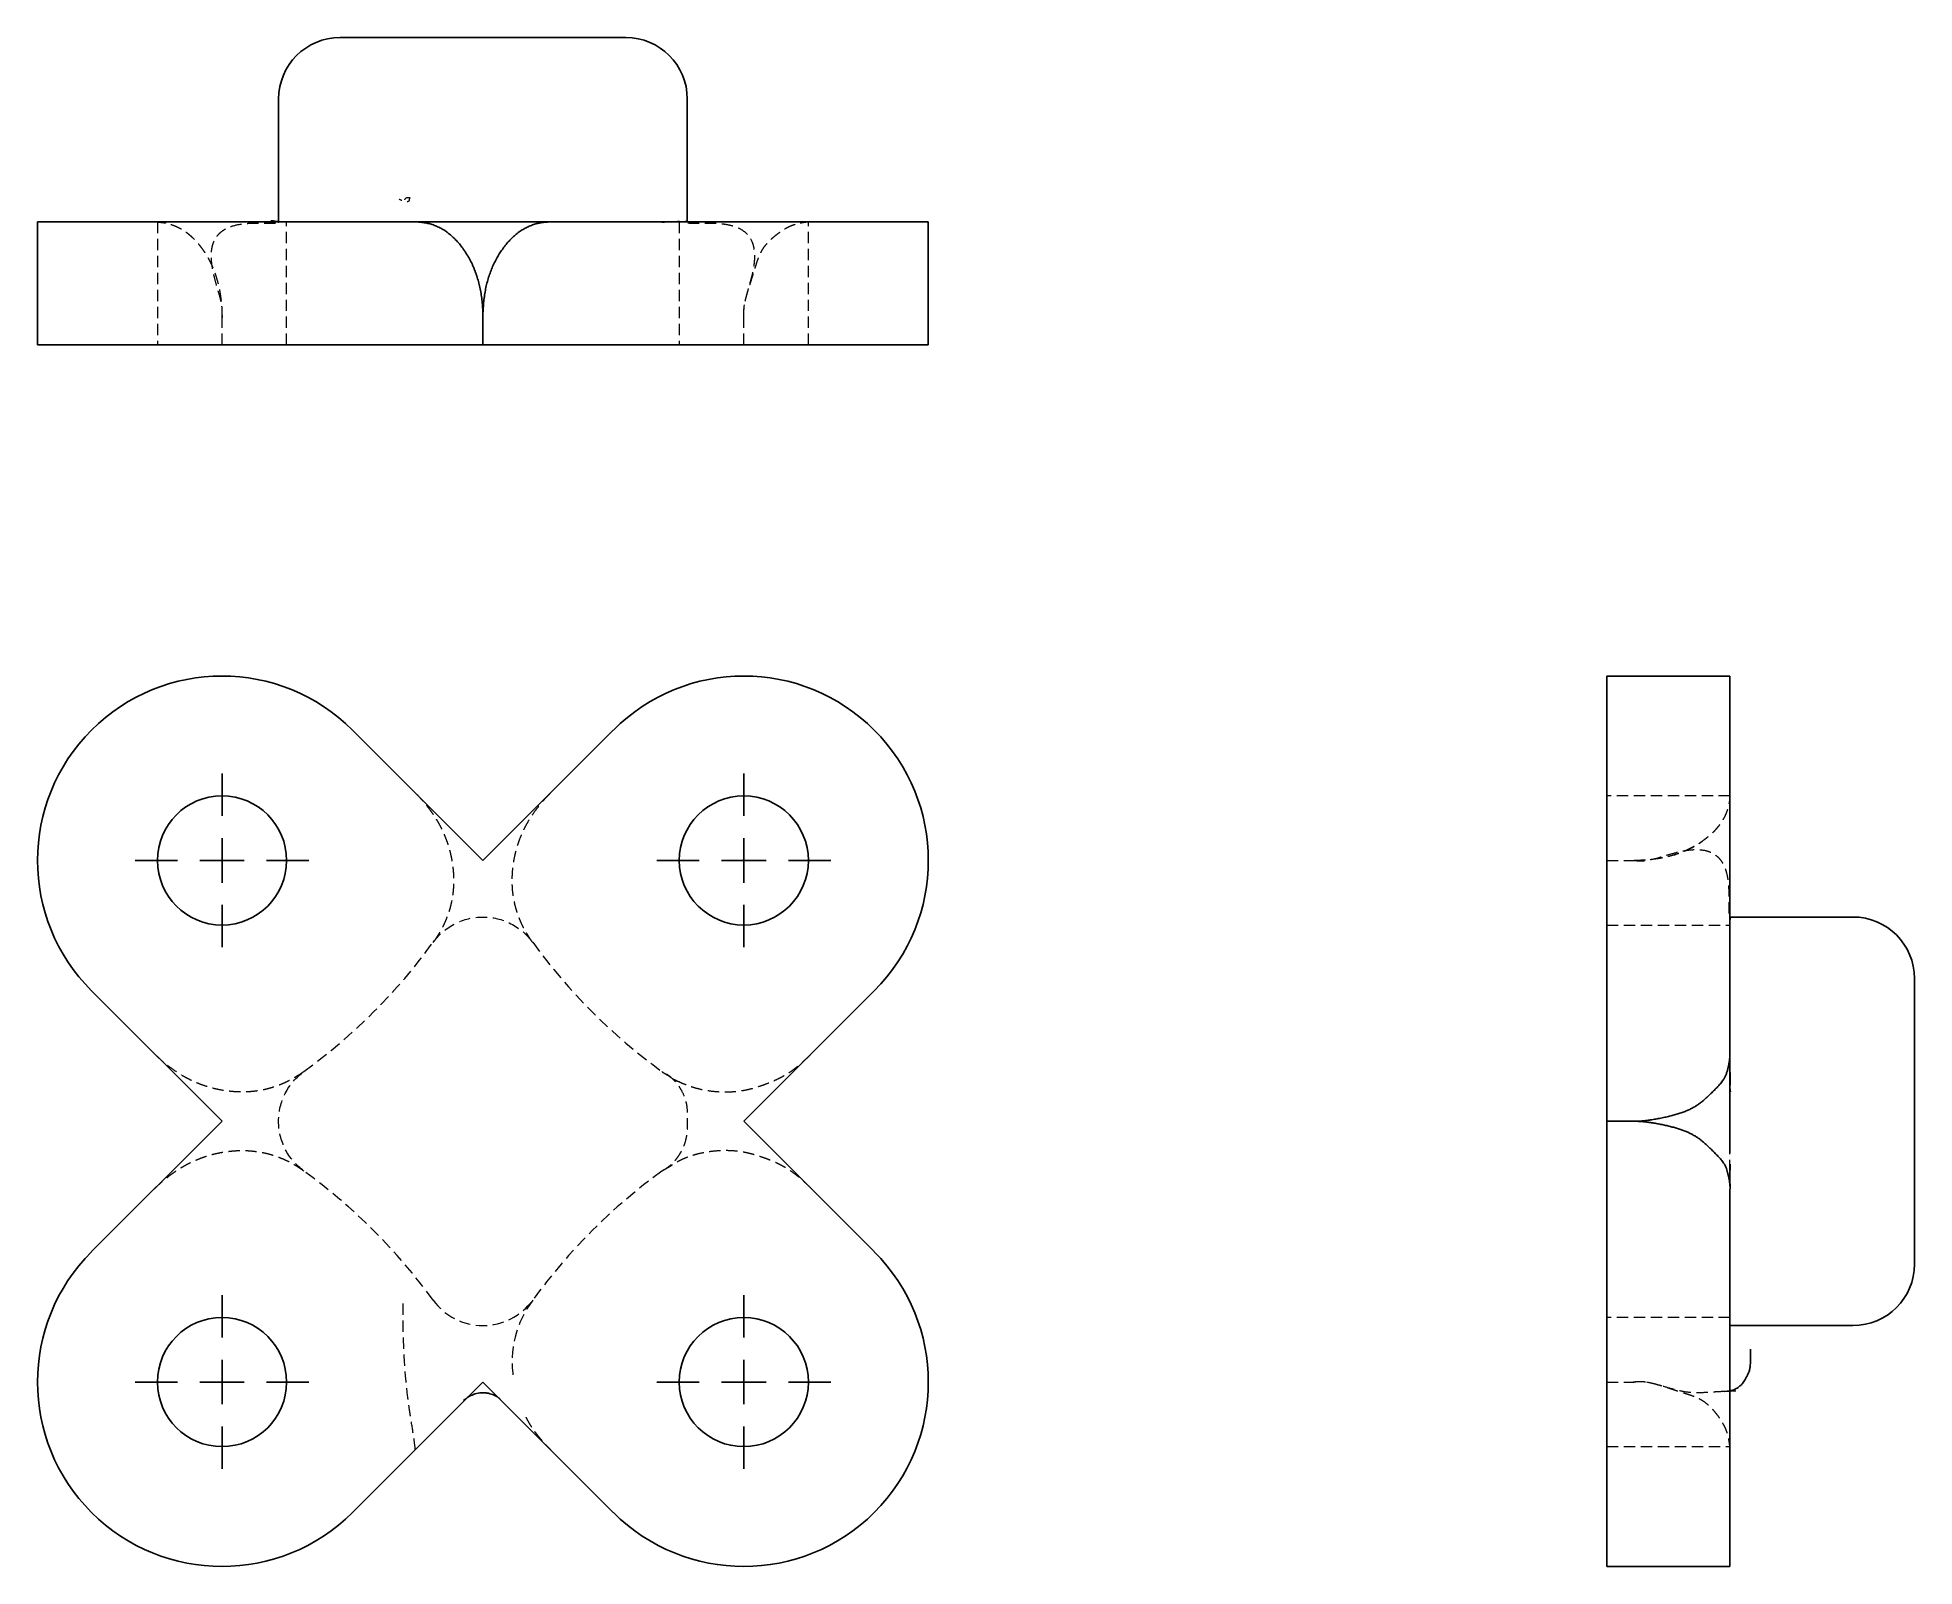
# Model space of a CAD drawing. Header units: millimetres. Extents: x 33 to 244, y 7 to 179.
import ezdxf

# ---------------------------------------------------------------- set-up
doc = ezdxf.new("R2010")
doc.units = ezdxf.units.MM
doc.linetypes.add('HIDDEN', pattern=[1.905, 1.27, -0.635])
doc.layers.add('10', color=7, linetype='Continuous')

# ---------------------------------------------------------------- blocks, each defined once
blk = doc.blocks.new('SW_CENTERMARKSYMBOL_0')
at = {"layer": '10', "color": 0}
for p, q in [((0, 5), (0, 9.75)), ((0, 0), (0, 2.5)), ((-5, 0), (-9.75, 0)), ((0, 0), (-2.5, 0)), ((0, 0), (0, -2.5)), ((0, 0), (2.5, 0)), ((5, 0), (9.75, 0)), ((0, -5), (0, -9.75))]:
    blk.add_line(p, q, dxfattribs=at)
blk = doc.blocks.new('SW_CENTERMARKSYMBOL_1')
at = {"layer": '10', "color": 0}
for p, q in [((0, 5), (0, 9.75)), ((0, 0), (0, 2.5)), ((-5, 0), (-9.75, 0)), ((0, 0), (-2.5, 0)), ((0, 0), (0, -2.5)), ((0, 0), (2.5, 0)), ((5, 0), (9.75, 0)), ((0, -5), (0, -9.75))]:
    blk.add_line(p, q, dxfattribs=at)
blk = doc.blocks.new('SW_CENTERMARKSYMBOL_2')
at = {"layer": '10', "color": 0}
for p, q in [((0, 5), (0, 9.75)), ((0, 0), (0, 2.5)), ((-5, 0), (-9.75, 0)), ((0, 0), (-2.5, 0)), ((0, 0), (0, -2.5)), ((0, 0), (2.5, 0)), ((5, 0), (9.75, 0)), ((0, -5), (0, -9.75))]:
    blk.add_line(p, q, dxfattribs=at)
blk = doc.blocks.new('SW_CENTERMARKSYMBOL_3')
at = {"layer": '10', "color": 0}
for p, q in [((0, 5), (0, 9.75)), ((0, 0), (0, 2.5)), ((-5, 0), (-9.75, 0)), ((0, 0), (-2.5, 0)), ((0, 0), (0, -2.5)), ((0, 0), (2.5, 0)), ((5, 0), (9.75, 0)), ((0, -5), (0, -9.75))]:
    blk.add_line(p, q, dxfattribs=at)

msp = doc.modelspace()

# ---------------------------------------------------------------- linework, layer by layer
at = {"color": 7, "linetype": 'Continuous', "lineweight": 25}
for p, q in [((83, 178.71), (66.96, 178.71)), ((99.04, 178.71), (83, 178.71)), ((60.06, 171.81), (60.06, 158)), ((105.94, 158), (105.94, 171.81)), ((33, 158), (33, 144.19)), ((68.36, 158), (33, 158)), ((68.36, 158), (75.39, 158)), ((90.61, 158), (97.64, 158)), ((133, 158), (97.64, 158)), ((133, 144.19), (133, 158)), ((83, 144.19), (83, 147.24)), ((68.36, 144.19), (33, 144.19)), ((68.36, 144.19), (83, 144.19)), ((83, 144.19), (97.64, 144.19)), ((133, 144.19), (97.64, 144.19)), ((223, 107), (209.19, 107)), ((209.19, 71.64), (209.19, 107)), ((223, 71.64), (223, 107)), ((68.36, 100.93), (83, 86.29)), ((83, 86.29), (97.64, 100.93)), ((236.81, 79.94), (223, 79.94)), ((39.07, 71.64), (53.71, 57)), ((112.29, 57), (126.93, 71.64)), ((209.19, 57), (209.19, 71.64)), ((223, 64.61), (223, 71.64)), ((243.71, 57), (243.71, 73.04)), ((39.07, 42.36), (53.71, 57)), ((112.29, 57), (126.93, 42.36)), ((209.19, 57), (212.24, 57)), ((209.19, 57), (209.19, 42.36)), ((243.71, 40.96), (243.71, 57)), ((223, 49.39), (223, 42.36)), ((209.19, 7), (209.19, 42.36)), ((223, 7), (223, 42.36)), ((223, 34.06), (223, 36.91)), ((223, 34.06), (236.81, 34.06)), ((68.36, 13.07), (83, 27.71)), ((83, 27.71), (97.64, 13.07)), ((223, 26.69), (223.66, 26.73)), ((209.19, 7), (223, 7))]:
    msp.add_line(p, q, dxfattribs=at)
at = {"color": 7, "linetype": 'HIDDEN', "lineweight": 18}
for p, q in [((46.46, 158), (46.46, 144.19)), ((60.04, 157.99), (60.02, 157.97)), ((60.96, 144.19), (60.96, 158)), ((105.04, 158), (105.04, 144.19)), ((105.94, 157.98), (105.94, 158)), ((119.54, 144.19), (119.54, 158)), ((53.71, 144.19), (53.71, 147.24)), ((112.29, 144.19), (112.29, 147.24)), ((223, 93.54), (209.19, 93.54)), ((209.19, 86.29), (212.24, 86.29)), ((209.19, 79.04), (223, 79.04)), ((223, 79.94), (223, 79.94)), ((223, 34.96), (209.19, 34.96)), ((209.19, 27.71), (212.24, 27.71)), ((222.42, 26.66), (222.7, 26.67)), ((223, 26.72), (222.46, 26.66)), ((222.7, 26.67), (223, 26.69)), ((209.19, 20.46), (223, 20.46))]:
    msp.add_line(p, q, dxfattribs=at)
at = {"color": 7, "linetype": 'HIDDEN', "lineweight": 18, "flags": 128}
for points in [[(77.41, 77.09), (77.41, 77.09)], [(88.59, 77.09), (88.59, 77.09)], [(62.91, 62.59), (62.91, 62.59)], [(103.09, 62.59), (103.09, 62.59)], [(62.91, 51.41), (62.91, 51.41)], [(103.09, 51.41), (103.09, 51.41)], [(77.41, 36.91), (77.41, 36.91)], [(88.59, 36.91), (88.59, 36.91)]]:
    msp.add_lwpolyline(points, dxfattribs=at)
at = {"color": 7, "linetype": 'Continuous', "lineweight": 25}
for centre in [(53.71, 86.29), (112.29, 86.29), (53.71, 27.71), (112.29, 27.71)]:
    msp.add_circle(centre, 7.25, dxfattribs=at)
for centre, radius, start, end in [((66.96, 171.81), 6.9, 90, 180), ((99.04, 171.81), 6.9, 0, 90), ((53.71, 86.29), 20.71, 45, 225), ((112.29, 86.29), 20.71, 315, 135), ((236.81, 73.04), 6.9, 0, 90), ((53.71, 27.71), 20.71, 135, 315), ((112.29, 27.71), 20.71, 225, 45), ((236.81, 40.96), 6.9, 270, 0)]:
    msp.add_arc(centre, radius, start, end, dxfattribs=at)
at = {"color": 7, "linetype": 'HIDDEN', "lineweight": 18}
for centre, radius, start, end in [((24.42, 115.58), 65.49, 305.9883, 324.0117), ((141.58, 115.58), 65.49, 215.9883, 234.0117), ((24.42, -1.58), 65.49, 35.9883, 54.0117), ((141.58, -1.58), 65.49, 125.9883, 144.0117), ((83, 40.96), 6.9, 215.9883, 324.0117), ((97.97, 29.94), 11.69, 143.3915, 188.7415)]:
    msp.add_arc(centre, radius, start, end, dxfattribs=at)
for points, knots in [([(74.23, 160.48), (74.26, 160.55), (74.31, 160.66), (74.44, 160.74), (74.59, 160.76), (74.7, 160.74), (74.77, 160.72), (74.78, 160.7), (74.78, 160.7), (74.78, 160.69), (74.76, 160.66), (74.75, 160.62), (74.73, 160.54), (74.71, 160.44), (74.67, 160.33), (74.58, 160.26), (74.38, 160.25), (74.06, 160.33), (73.76, 160.47), (73.6, 160.54)], [0, 0, 0, 0, 0.144989, 0.255985, 0.335504, 0.387939, 0.416011, 0.419406, 0.420581, 0.421426, 0.424743, 0.43914, 0.464287, 0.514971, 0.586366, 0.676955, 0.774496, 0.88086, 1, 1, 1, 1]), ([(103.09, 157.98), (103.12, 157.98), (103.17, 157.98), (103.25, 157.99), (103.35, 157.99), (103.47, 158), (103.6, 158), (103.74, 158), (103.9, 158.01), (104.06, 158.01), (104.23, 158.02), (104.4, 158.02), (104.58, 158.03), (104.76, 158.03), (104.94, 158.04), (105.11, 158.04), (105.39, 158.05), (105.69, 158.05), (105.89, 158.03), (105.95, 158.01), (105.96, 157.99), (105.96, 157.98), (105.96, 157.99), (105.97, 158), (105.94, 158.03), (105.76, 158.05), (105.43, 158.05), (105.08, 158.04), (104.81, 158.03), (104.53, 158.02), (104.25, 158.01), (103.99, 158.01), (103.74, 158), (103.53, 158), (103.35, 157.99), (103.21, 157.98), (103.13, 157.97), (103.09, 157.97)], [0, 0, 0, 0, 0.006072, 0.013476, 0.022249, 0.032407, 0.043959, 0.056916, 0.071294, 0.087108, 0.104366, 0.123057, 0.143138, 0.164518, 0.187055, 0.21055, 0.234753, 0.311362, 0.373613, 0.424093, 0.465217, 0.498463, 0.527894, 0.567117, 0.617783, 0.682417, 0.763739, 0.800043, 0.834805, 0.867179, 0.896552, 0.922548, 0.944969, 0.963752, 0.97896, 0.990849, 1, 1, 1, 1]), ([(46.1, 158), (46.19, 158), (46.37, 158), (46.64, 157.98), (46.9, 157.95), (47.16, 157.92), (47.41, 157.87), (47.66, 157.81), (47.91, 157.74), (48.15, 157.66), (48.39, 157.57), (48.63, 157.47), (48.86, 157.36), (49.09, 157.23), (49.31, 157.1), (49.53, 156.95), (49.75, 156.8), (49.96, 156.63), (50.17, 156.46), (50.38, 156.27), (50.58, 156.07), (50.78, 155.86), (50.97, 155.64), (51.16, 155.41), (51.35, 155.17), (51.59, 154.84), (51.88, 154.41), (52.2, 153.86), (52.49, 153.29), (52.75, 152.7), (52.97, 152.1), (53.17, 151.46), (53.34, 150.81), (53.47, 150.14), (53.58, 149.44), (53.66, 148.73), (53.7, 147.99), (53.71, 147.49), (53.71, 147.24)], [0, 0, 0, 0, 0.022373, 0.044455, 0.066265, 0.087821, 0.109143, 0.130253, 0.151172, 0.171921, 0.192523, 0.213001, 0.233378, 0.253678, 0.273926, 0.294144, 0.314358, 0.334591, 0.354868, 0.375214, 0.395651, 0.416203, 0.436893, 0.457745, 0.478779, 0.500019, 0.542254, 0.583761, 0.62472, 0.665319, 0.705749, 0.746205, 0.78688, 0.827967, 0.869649, 0.912105, 0.955503, 1, 1, 1, 1]), ([(53.72, 147.14), (53.74, 147.54), (53.77, 148.33), (53.5, 149.51), (53.17, 150.65), (52.87, 151.71), (52.67, 152.61), (52.55, 153.36), (52.5, 154.02), (52.52, 154.66), (52.61, 155.28), (52.81, 155.88), (53.13, 156.42), (53.57, 156.88), (54.11, 157.24), (54.94, 157.6), (55.9, 157.79), (56.95, 157.87), (57.89, 157.88), (58.76, 157.86), (59.41, 157.85), (59.76, 157.87), (59.9, 157.89), (59.97, 157.9), (60.05, 157.93), (60.04, 157.95), (60.02, 157.95), (60.09, 157.98), (60.15, 157.99), (60.24, 158), (60.34, 158.01), (60.37, 158.01), (60.38, 158.01)], [0, 0, 0, 0, 0.056941, 0.114737, 0.173688, 0.228113, 0.273342, 0.307542, 0.337951, 0.368586, 0.399039, 0.429223, 0.459233, 0.489177, 0.520059, 0.552569, 0.619021, 0.660491, 0.704285, 0.754644, 0.786799, 0.797758, 0.806498, 0.810602, 0.815083, 0.838792, 0.865699, 0.891268, 0.917629, 0.945824, 0.976647, 1, 1, 1, 1]), ([(60.01, 157.96), (60.01, 157.96), (60, 157.97), (60.09, 157.99), (60.12, 157.99), (60.06, 157.99), (60.07, 157.99), (60.08, 157.99)], [0, 0, 0, 0, 0.115961, 0.358971, 0.723535, 0.963373, 1, 1, 1, 1]), ([(62.91, 158), (62.03, 158), (61.3, 158), (60.32, 158), (60.06, 158), (60.06, 158)], [0, 0, 0, 0, 0.5, 0.5, 1, 1, 1, 1]), ([(77.41, 158), (77.76, 158), (78.46, 158), (79.84, 158), (81.18, 158), (82.06, 158), (82.4, 158)], [0, 0, 0, 0, 0.275725, 0.55145, 0.827176, 1, 1, 1, 1]), ([(106.01, 157.9), (106.08, 157.89), (106.27, 157.86), (106.68, 157.86), (107.46, 157.87), (108.54, 157.89), (109.71, 157.83), (110.74, 157.67), (111.62, 157.39), (112.37, 156.95), (112.95, 156.33), (113.32, 155.58), (113.49, 154.73), (113.5, 153.82), (113.39, 152.88), (113.19, 151.94), (112.91, 150.94), (112.59, 149.81), (112.24, 148.53), (112.26, 147.61), (112.27, 147.14)], [0, 0, 0, 0, 0.013448, 0.033718, 0.074295, 0.153234, 0.226521, 0.284238, 0.338919, 0.389936, 0.438559, 0.487278, 0.538462, 0.592846, 0.649577, 0.706787, 0.76433, 0.836348, 0.916792, 1, 1, 1, 1]), ([(119.89, 158), (119.82, 158), (119.68, 158), (119.48, 157.98), (119.27, 157.96), (119.06, 157.93), (118.86, 157.9), (118.67, 157.86), (118.48, 157.82), (118.31, 157.78), (118.13, 157.73), (117.97, 157.68), (117.81, 157.63), (117.65, 157.57), (117.49, 157.51), (117.33, 157.43), (117.16, 157.35), (116.87, 157.19), (116.47, 156.93), (115.95, 156.56), (115.47, 156.16), (115.04, 155.75), (114.67, 155.34), (114.4, 154.97), (114.2, 154.62), (114.04, 154.3), (113.9, 153.95), (113.77, 153.58), (113.64, 153.17), (113.5, 152.73), (113.36, 152.26), (113.2, 151.76), (113.03, 151.22), (112.86, 150.67), (112.68, 150.1), (112.52, 149.53), (112.38, 148.96), (112.28, 148.39), (112.24, 147.82), (112.26, 147.43), (112.27, 147.24)], [0, 0, 0, 0, 0.017612, 0.035288, 0.052908, 0.070341, 0.087457, 0.104145, 0.12032, 0.135934, 0.150986, 0.165525, 0.179654, 0.193524, 0.207338, 0.221333, 0.235773, 0.250928, 0.294175, 0.338757, 0.383087, 0.42549, 0.465111, 0.50198, 0.526675, 0.551356, 0.576488, 0.602515, 0.629825, 0.658717, 0.689366, 0.721793, 0.755828, 0.791099, 0.827038, 0.862948, 0.898164, 0.932339, 0.965836, 1, 1, 1, 1]), ([(75.39, 93.9), (75.49, 93.79), (75.7, 93.59), (75.99, 93.27), (76.27, 92.95), (76.54, 92.63), (76.8, 92.31), (77.05, 91.98), (77.29, 91.64), (77.52, 91.31), (77.73, 90.97), (77.94, 90.63), (78.13, 90.28), (78.31, 89.93), (78.48, 89.57), (78.64, 89.22), (78.79, 88.86), (78.93, 88.49), (79.06, 88.12), (79.17, 87.75), (79.28, 87.38), (79.37, 87), (79.45, 86.62), (79.53, 86.23), (79.6, 85.73), (79.67, 85.11), (79.72, 84.38), (79.72, 83.67), (79.67, 82.96), (79.59, 82.26), (79.47, 81.58), (79.3, 80.9), (79.09, 80.24), (78.84, 79.59), (78.55, 78.95), (78.21, 78.31), (77.84, 77.69), (77.56, 77.29), (77.41, 77.09)], [0, 0, 0, 0, 0.023541, 0.046806, 0.069809, 0.092564, 0.115085, 0.137389, 0.159491, 0.181407, 0.203153, 0.224747, 0.246206, 0.267548, 0.288791, 0.309952, 0.331051, 0.352106, 0.373135, 0.394158, 0.415193, 0.436259, 0.457375, 0.47856, 0.499831, 0.539957, 0.579312, 0.618022, 0.656217, 0.694034, 0.731614, 0.769099, 0.806635, 0.844366, 0.882432, 0.920972, 0.960119, 1, 1, 1, 1]), ([(88.59, 77.09), (88.51, 77.19), (88.37, 77.39), (88.17, 77.7), (87.98, 78.01), (87.79, 78.32), (87.62, 78.63), (87.46, 78.95), (87.31, 79.27), (87.17, 79.59), (87.04, 79.91), (86.92, 80.24), (86.81, 80.57), (86.71, 80.9), (86.62, 81.24), (86.54, 81.58), (86.47, 81.92), (86.42, 82.26), (86.37, 82.61), (86.33, 82.96), (86.31, 83.31), (86.29, 83.66), (86.28, 84.02), (86.29, 84.38), (86.31, 84.74), (86.33, 85.11), (86.37, 85.47), (86.43, 85.97), (86.53, 86.58), (86.7, 87.31), (86.91, 88.03), (87.15, 88.74), (87.44, 89.43), (87.77, 90.11), (88.14, 90.77), (88.55, 91.42), (89.01, 92.06), (89.5, 92.69), (90.03, 93.31), (90.41, 93.7), (90.61, 93.9)], [0, 0, 0, 0, 0.020025, 0.039852, 0.059498, 0.078977, 0.098305, 0.1175, 0.136577, 0.155555, 0.174449, 0.193279, 0.212061, 0.230814, 0.249556, 0.268304, 0.287077, 0.305893, 0.324769, 0.343723, 0.362773, 0.381936, 0.401228, 0.420667, 0.440268, 0.460047, 0.480019, 0.5002, 0.540859, 0.581265, 0.621551, 0.66185, 0.702293, 0.743011, 0.784134, 0.825786, 0.868087, 0.911152, 0.955089, 1, 1, 1, 1]), ([(223, 93.9), (223, 93.81), (223, 93.63), (222.98, 93.36), (222.95, 93.1), (222.92, 92.84), (222.87, 92.59), (222.81, 92.34), (222.74, 92.09), (222.66, 91.85), (222.57, 91.61), (222.47, 91.37), (222.36, 91.14), (222.23, 90.91), (222.1, 90.69), (221.95, 90.47), (221.8, 90.25), (221.63, 90.04), (221.46, 89.83), (221.27, 89.62), (221.07, 89.42), (220.86, 89.22), (220.64, 89.03), (220.41, 88.84), (220.17, 88.65), (219.84, 88.41), (219.41, 88.12), (218.86, 87.8), (218.29, 87.51), (217.7, 87.25), (217.1, 87.03), (216.46, 86.83), (215.81, 86.66), (215.14, 86.53), (214.44, 86.42), (213.73, 86.34), (212.99, 86.3), (212.49, 86.29), (212.24, 86.29)], [0, 0, 0, 0, 0.022373, 0.044455, 0.066265, 0.087821, 0.109143, 0.130253, 0.151172, 0.171921, 0.192523, 0.213001, 0.233378, 0.253678, 0.273926, 0.294144, 0.314358, 0.334591, 0.354868, 0.375214, 0.395651, 0.416203, 0.436893, 0.457745, 0.478779, 0.500019, 0.542254, 0.583761, 0.62472, 0.665319, 0.705749, 0.746205, 0.78688, 0.827967, 0.869649, 0.912105, 0.955503, 1, 1, 1, 1]), ([(212.14, 86.3), (212.5, 86.27), (213.19, 86.2), (214.51, 86.45), (215.91, 86.91), (217.47, 87.33), (218.86, 87.55), (219.99, 87.5), (220.82, 87.24), (221.38, 86.93), (221.86, 86.49), (222.25, 85.91), (222.54, 85.22), (222.75, 84.34), (222.86, 83.3), (222.88, 82.19), (222.86, 81.25), (222.86, 80.62), (222.88, 80.28), (222.9, 80.12), (222.92, 80.03), (222.94, 79.98), (222.95, 79.96), (222.96, 79.94), (222.96, 79.97), (222.99, 79.92), (223, 79.81), (222.99, 79.92), (223.01, 79.76), (223.01, 79.66), (223.01, 79.67), (223.01, 79.67)], [0, 0, 0, 0, 0.05151, 0.1014433, 0.1954728, 0.2676412, 0.3371248, 0.4011393, 0.4320336, 0.4627638, 0.4942617, 0.5277443, 0.5640688, 0.6034734, 0.6595558, 0.7159296, 0.7668028, 0.7973407, 0.8092817, 0.8188962, 0.8230419, 0.8274822, 0.8368167, 0.8490662, 0.8733575, 0.8985833, 0.9264052, 0.9475669, 0.9684586, 0.995424, 1, 1, 1, 1]), ([(212.24, 86.29), (213.69, 86.38), (215.84, 86.51), (218.32, 87.5), (219.47, 88.08), (219.92, 88.47), (219.92, 88.47)], [0, 0, 0, 0, 0.506196, 0.749767, 0.999934, 1, 1, 1, 1]), ([(77.41, 77.09), (78.05, 77.97), (78.9, 78.7), (80.83, 79.68), (81.92, 79.94), (84.08, 79.94), (85.17, 79.68), (87.1, 78.7), (87.95, 77.97), (88.59, 77.09)], [0, 0, 0, 0, 0.25, 0.25, 0.5, 0.5, 0.75, 0.75, 1, 1, 1, 1]), ([(223, 79.94), (223, 79.94), (223, 79.68), (223, 78.7), (223, 77.97), (223, 77.09)], [0, 0, 0, 0, 0.5, 0.5, 1, 1, 1, 1]), ([(223, 77.09), (223, 77.75), (223, 78.32), (223, 79.23), (223, 79.56), (223, 79.75)], [0, 0, 0, 0, 0.5, 0.5, 1, 1, 1, 1]), ([(62.91, 62.59), (62.81, 62.51), (62.61, 62.37), (62.3, 62.17), (61.99, 61.98), (61.68, 61.79), (61.37, 61.62), (61.05, 61.46), (60.73, 61.31), (60.41, 61.17), (60.09, 61.04), (59.76, 60.92), (59.43, 60.81), (59.1, 60.71), (58.76, 60.62), (58.42, 60.54), (58.08, 60.47), (57.74, 60.42), (57.39, 60.37), (57.04, 60.33), (56.69, 60.31), (56.34, 60.29), (55.98, 60.28), (55.62, 60.29), (55.26, 60.31), (54.89, 60.33), (54.53, 60.37), (54.03, 60.43), (53.42, 60.53), (52.69, 60.7), (51.97, 60.91), (51.26, 61.15), (50.57, 61.44), (49.89, 61.77), (49.23, 62.14), (48.58, 62.55), (47.94, 63.01), (47.31, 63.5), (46.69, 64.03), (46.3, 64.41), (46.1, 64.61)], [0, 0, 0, 0, 0.020025, 0.039852, 0.059498, 0.078977, 0.098305, 0.1175, 0.136577, 0.155555, 0.174449, 0.193279, 0.212061, 0.230814, 0.249556, 0.268304, 0.287077, 0.305893, 0.324769, 0.343723, 0.362773, 0.381936, 0.401228, 0.420667, 0.440268, 0.460047, 0.480019, 0.5002, 0.540859, 0.581265, 0.621551, 0.66185, 0.702293, 0.743011, 0.784134, 0.825786, 0.868087, 0.911152, 0.955089, 1, 1, 1, 1]), ([(103.09, 62.58), (103.13, 62.55), (103.21, 62.49), (103.35, 62.41), (103.5, 62.32), (103.66, 62.23), (103.82, 62.14), (103.95, 62.04), (104.03, 61.98), (104.09, 61.94), (104.14, 61.91), (104.23, 61.86), (104.35, 61.79), (104.47, 61.72), (104.55, 61.68), (104.59, 61.66), (104.62, 61.64), (104.63, 61.64), (104.63, 61.64), (104.64, 61.63), (104.62, 61.63), (104.61, 61.62), (104.58, 61.62), (104.54, 61.63), (104.5, 61.64), (104.45, 61.65), (104.41, 61.66), (104.38, 61.68), (104.36, 61.69), (104.35, 61.71), (104.36, 61.72), (104.38, 61.72), (104.41, 61.72), (104.44, 61.71), (104.48, 61.7), (104.53, 61.68), (104.58, 61.66), (104.64, 61.63), (104.71, 61.59), (104.78, 61.56), (104.85, 61.52), (104.91, 61.49), (104.97, 61.47), (105.02, 61.45), (105.05, 61.43), (105.06, 61.42), (105.07, 61.42), (105.07, 61.42), (105.08, 61.42), (105.07, 61.42), (105.06, 61.42), (105.05, 61.42), (105.03, 61.42), (105.01, 61.43), (104.99, 61.43), (104.95, 61.44), (104.92, 61.45), (104.88, 61.46), (104.84, 61.47), (104.8, 61.48), (104.75, 61.49), (104.71, 61.51), (104.66, 61.52), (104.61, 61.54), (104.57, 61.56), (104.53, 61.57), (104.49, 61.59), (104.46, 61.61), (104.44, 61.62), (104.43, 61.62), (104.43, 61.63), (104.44, 61.63), (104.45, 61.63), (104.47, 61.63), (104.5, 61.62), (104.54, 61.61), (104.58, 61.6), (104.62, 61.59), (104.68, 61.57), (104.73, 61.55), (104.8, 61.53), (104.86, 61.51), (104.93, 61.48), (105.01, 61.45), (105.13, 61.39), (105.31, 61.31), (105.54, 61.21), (105.77, 61.12), (106, 61.03), (106.22, 60.96), (106.43, 60.88), (106.65, 60.82), (106.85, 60.75), (107.06, 60.7), (107.57, 60.57), (108.4, 60.41), (109.56, 60.3), (110.71, 60.29), (111.71, 60.37), (112.55, 60.52), (113.26, 60.69), (113.99, 60.91), (114.74, 61.17), (115.49, 61.47), (116.12, 61.75), (116.6, 62.01), (116.94, 62.2), (117.27, 62.4), (117.57, 62.6), (117.87, 62.81), (118.15, 63.03), (118.43, 63.25), (118.7, 63.48), (118.96, 63.71), (119.22, 63.95), (119.46, 64.17), (119.68, 64.39), (119.82, 64.54), (119.89, 64.61)], [0, 0, 0, 0, 0.007162, 0.014866, 0.02363, 0.032927, 0.041907, 0.049857, 0.056391, 0.057394, 0.060399, 0.064428, 0.072488, 0.08055, 0.084581, 0.086597, 0.087605, 0.088109, 0.088361, 0.088714, 0.08912, 0.090069, 0.091533, 0.093434, 0.09566, 0.098079, 0.100546, 0.10205, 0.103027, 0.103573, 0.104033, 0.104821, 0.106028, 0.107658, 0.1097, 0.11214, 0.114966, 0.118164, 0.122306, 0.126345, 0.130258, 0.13327, 0.136305, 0.139329, 0.140841, 0.141597, 0.141763, 0.141975, 0.142111, 0.142247, 0.142629, 0.143259, 0.144131, 0.145236, 0.146565, 0.148105, 0.149839, 0.15175, 0.153817, 0.156015, 0.158319, 0.160698, 0.163121, 0.165553, 0.167958, 0.170298, 0.172236, 0.17371, 0.174737, 0.175339, 0.175579, 0.1759, 0.176578, 0.177623, 0.179024, 0.180765, 0.182831, 0.185208, 0.187879, 0.190827, 0.194038, 0.197497, 0.201188, 0.205096, 0.209208, 0.221663, 0.233939, 0.24598, 0.257747, 0.269214, 0.28037, 0.291214, 0.301761, 0.312031, 0.322055, 0.37954, 0.435813, 0.492349, 0.54777, 0.582241, 0.61762, 0.654751, 0.693836, 0.733981, 0.77358, 0.794344, 0.813742, 0.832151, 0.849953, 0.867464, 0.884892, 0.902315, 0.919694, 0.936896, 0.953732, 0.969991, 0.985471, 1, 1, 1, 1]), ([(62.91, 51.41), (62.03, 52.05), (61.3, 52.9), (60.32, 54.83), (60.06, 55.92), (60.06, 58.09), (60.32, 59.17), (61.31, 61.1), (62.03, 61.95), (62.91, 62.59)], [0, 0, 0, 0, 0.25, 0.25, 0.5, 0.5, 0.75, 0.75, 1, 1, 1, 1]), ([(103.09, 51.42), (103.12, 51.43), (103.17, 51.46), (103.25, 51.51), (103.35, 51.57), (103.47, 51.64), (103.6, 51.72), (103.74, 51.82), (103.9, 51.93), (104.06, 52.07), (104.23, 52.22), (104.4, 52.4), (104.58, 52.6), (104.76, 52.82), (104.94, 53.06), (105.11, 53.32), (105.39, 53.8), (105.69, 54.46), (105.89, 55.29), (105.95, 55.97), (105.96, 56.52), (105.96, 56.98), (105.96, 57.44), (105.97, 57.97), (105.94, 58.65), (105.76, 59.51), (105.43, 60.26), (105.08, 60.84), (104.81, 61.21), (104.53, 61.54), (104.25, 61.81), (103.99, 62.03), (103.74, 62.21), (103.53, 62.34), (103.35, 62.44), (103.21, 62.51), (103.13, 62.56), (103.09, 62.58)], [0, 0, 0, 0, 0.006072, 0.013476, 0.022249, 0.032407, 0.043959, 0.056916, 0.071294, 0.087108, 0.104366, 0.123057, 0.143138, 0.164518, 0.187055, 0.21055, 0.234753, 0.311362, 0.373613, 0.424093, 0.465217, 0.498463, 0.527894, 0.567117, 0.617783, 0.682417, 0.763739, 0.800043, 0.834805, 0.867179, 0.896552, 0.922548, 0.944969, 0.963752, 0.97896, 0.990849, 1, 1, 1, 1]), ([(222.97, 60.66), (222.97, 60.95), (222.97, 61.69), (222.97, 62.24), (222.97, 62.58)], [0, 0, 0, 0, 0.377992, 1, 1, 1, 1]), ([(223, 51.41), (223, 52.05), (223, 52.9), (223, 54.83), (223, 55.92), (223, 58.09), (223, 59.17), (223, 61.1), (223, 61.95), (223, 62.59)], [0, 0, 0, 0, 0.25, 0.25, 0.5, 0.5, 0.75, 0.75, 1, 1, 1, 1]), ([(46.1, 49.39), (46.21, 49.49), (46.41, 49.7), (46.73, 49.99), (47.05, 50.27), (47.37, 50.54), (47.69, 50.8), (48.02, 51.05), (48.36, 51.29), (48.69, 51.52), (49.03, 51.73), (49.37, 51.94), (49.72, 52.13), (50.07, 52.31), (50.43, 52.48), (50.78, 52.64), (51.14, 52.79), (51.51, 52.93), (51.88, 53.06), (52.25, 53.17), (52.62, 53.28), (53, 53.37), (53.38, 53.45), (53.77, 53.53), (54.27, 53.6), (54.89, 53.67), (55.62, 53.72), (56.33, 53.72), (57.04, 53.67), (57.74, 53.59), (58.42, 53.47), (59.1, 53.3), (59.76, 53.09), (60.41, 52.84), (61.05, 52.55), (61.69, 52.21), (62.31, 51.84), (62.71, 51.56), (62.91, 51.41)], [0, 0, 0, 0, 0.023541, 0.046806, 0.069809, 0.092564, 0.115086, 0.137389, 0.159491, 0.181407, 0.203153, 0.224747, 0.246206, 0.267548, 0.288791, 0.309952, 0.331051, 0.352106, 0.373135, 0.394158, 0.415193, 0.436259, 0.457375, 0.47856, 0.499831, 0.539957, 0.579312, 0.618022, 0.656217, 0.694034, 0.731614, 0.769099, 0.806635, 0.844366, 0.882432, 0.920972, 0.960119, 1, 1, 1, 1]), ([(119.91, 49.4), (119.79, 49.52), (119.56, 49.75), (119.19, 50.09), (118.81, 50.44), (118.42, 50.77), (118.01, 51.09), (117.6, 51.39), (117.17, 51.67), (116.72, 51.93), (116.26, 52.17), (115.83, 52.38), (115.41, 52.56), (115, 52.72), (114.58, 52.88), (114.16, 53.02), (113.76, 53.15), (113.36, 53.27), (112.98, 53.37), (112.6, 53.46), (112.22, 53.54), (111.6, 53.64), (110.71, 53.71), (109.56, 53.7), (108.4, 53.59), (107.49, 53.42), (106.82, 53.24), (106.4, 53.12), (106, 52.98), (105.63, 52.83), (105.29, 52.68), (104.98, 52.51), (104.69, 52.35), (104.44, 52.19), (104.2, 52.05), (103.99, 51.91), (103.79, 51.79), (103.61, 51.69), (103.45, 51.6), (103.31, 51.53), (103.19, 51.48), (103.12, 51.43), (103.09, 51.42)], [0, 0, 0, 0, 0.026129, 0.053542, 0.081601, 0.109685, 0.137391, 0.164711, 0.192111, 0.220447, 0.250718, 0.274741, 0.299091, 0.323524, 0.347729, 0.371431, 0.394454, 0.416744, 0.438356, 0.459421, 0.480106, 0.500578, 0.561932, 0.624394, 0.686643, 0.750405, 0.77502, 0.798786, 0.821562, 0.843186, 0.86353, 0.882515, 0.900121, 0.916366, 0.931296, 0.944962, 0.957405, 0.968638, 0.978625, 0.987274, 0.994442, 1, 1, 1, 1]), ([(222.98, 51.41), (222.98, 51.76), (222.98, 52.33), (222.98, 53.1), (222.98, 53.41)], [0, 0, 0, 0, 0.602697, 1, 1, 1, 1]), ([(75.4, 20.1), (75.38, 20.51), (75.31, 21.02), (75.13, 22.21), (75.03, 22.87), (74.89, 23.73), (74.86, 23.9), (74.81, 24.25), (74.78, 24.42), (74.71, 24.94), (74.66, 25.29), (74.52, 26.36), (74.44, 27.08), (74.1, 30.75), (73.99, 33.86), (74.05, 37.14)], [0, 0, 0, 0, 0.125, 0.125, 0.25, 0.25, 0.28125, 0.28125, 0.3125, 0.3125, 0.375, 0.375, 0.5, 0.5, 1, 1, 1, 1]), ([(222.4, 26.66), (222.1, 26.64), (221.44, 26.6), (220.39, 26.55), (219.19, 26.45), (217.81, 26.6), (216.33, 26.98), (214.87, 27.42), (213.47, 27.78), (212.57, 27.73), (212.15, 27.7)], [0, 0, 0, 0, 0.088668, 0.189639, 0.303062, 0.436535, 0.588624, 0.742579, 0.878904, 1, 1, 1, 1]), ([(223.01, 20.1), (223, 20.17), (223, 20.31), (222.99, 20.52), (222.96, 20.73), (222.93, 20.93), (222.9, 21.14), (222.86, 21.33), (222.82, 21.52), (222.77, 21.7), (222.73, 21.88), (222.68, 22.04), (222.62, 22.21), (222.56, 22.36), (222.5, 22.52), (222.43, 22.68), (222.34, 22.84), (222.19, 23.12), (221.94, 23.53), (221.57, 24.04), (221.17, 24.52), (220.76, 24.95), (220.35, 25.32), (219.95, 25.6), (219.57, 25.82), (219.2, 25.99), (218.79, 26.15), (218.34, 26.3), (217.85, 26.46), (217.31, 26.63), (216.73, 26.81), (216.12, 27.01), (215.48, 27.22), (214.83, 27.42), (214.17, 27.59), (213.53, 27.72), (212.88, 27.76), (212.46, 27.72), (212.24, 27.71)], [0, 0, 0, 0, 0.017478, 0.035103, 0.052748, 0.070272, 0.087536, 0.104414, 0.120803, 0.136638, 0.151897, 0.166604, 0.180837, 0.194724, 0.20844, 0.2222, 0.236247, 0.250838, 0.293952, 0.338301, 0.38254, 0.424991, 0.464741, 0.501783, 0.530164, 0.558654, 0.587926, 0.618615, 0.65124, 0.686142, 0.723405, 0.762784, 0.80365, 0.845001, 0.885633, 0.924597, 0.96203, 1, 1, 1, 1]), ([(80.82, 25.66), (80.87, 25.7), (81.01, 25.82), (81.15, 25.9), (81.25, 25.96)], [0, 0, 0, 0, 0.336892, 1, 1, 1, 1]), ([(84.76, 25.95), (84.79, 25.94), (84.84, 25.91), (84.88, 25.88), (84.89, 25.87)], [0, 0, 0, 0, 0.793245, 1, 1, 1, 1]), ([(222.99, 26.72), (222.95, 26.71), (222.76, 26.67), (222.4, 26.66), (222.19, 26.64), (222.08, 26.63)], [0, 0, 0, 0, 0.101519, 0.537698, 1, 1, 1, 1]), ([(87.81, 23.77), (87.87, 23.67), (87.97, 23.47), (88.13, 23.19), (88.29, 22.92), (88.45, 22.66), (88.62, 22.41), (88.8, 22.16), (88.98, 21.92), (89.17, 21.68), (89.37, 21.44), (89.57, 21.2), (89.78, 20.96), (89.99, 20.74), (90.2, 20.52), (90.4, 20.3), (90.54, 20.16), (90.6, 20.1)], [0, 0, 0, 0, 0.073164, 0.14307, 0.210597, 0.276657, 0.342085, 0.407551, 0.473495, 0.540106, 0.607321, 0.674864, 0.742296, 0.809083, 0.874654, 0.938458, 1, 1, 1, 1])]:
    msp.add_open_spline(points, degree=3, knots=knots, dxfattribs=at)
at = {"color": 7, "linetype": 'Continuous', "lineweight": 25}
for points, knots in [([(59.2, 158.13), (59.37, 158.12), (59.64, 158.1), (59.96, 158.04), (60.01, 158), (60.04, 157.99)], [0, 0, 0, 0, 0.476448, 0.785298, 1, 1, 1, 1]), ([(83, 147.24), (83, 147.37), (83, 147.62), (82.99, 148), (82.97, 148.37), (82.94, 148.73), (82.91, 149.09), (82.87, 149.44), (82.82, 149.79), (82.76, 150.14), (82.7, 150.48), (82.62, 150.81), (82.54, 151.14), (82.46, 151.46), (82.36, 151.78), (82.26, 152.09), (82.15, 152.4), (82.03, 152.7), (81.91, 153), (81.78, 153.29), (81.64, 153.57), (81.49, 153.85), (81.33, 154.13), (81.17, 154.4), (81, 154.66), (80.76, 155.01), (80.46, 155.42), (80.07, 155.87), (79.67, 156.27), (79.26, 156.64), (78.82, 156.96), (78.38, 157.24), (77.92, 157.47), (77.44, 157.67), (76.95, 157.82), (76.44, 157.92), (75.92, 157.99), (75.57, 158), (75.39, 158)], [0, 0, 0, 0, 0.022373, 0.044455, 0.066265, 0.087821, 0.109143, 0.130253, 0.151172, 0.171921, 0.192523, 0.213001, 0.233378, 0.253678, 0.273926, 0.294144, 0.314358, 0.334591, 0.354868, 0.375214, 0.395651, 0.416203, 0.436893, 0.457745, 0.478779, 0.500019, 0.542254, 0.583761, 0.62472, 0.665319, 0.705749, 0.746205, 0.78688, 0.827967, 0.869649, 0.912105, 0.955503, 1, 1, 1, 1]), ([(75.39, 158), (75.95, 158), (77.02, 158), (78.13, 158), (78.86, 158), (79.32, 158), (79.67, 158), (79.77, 158), (79.51, 158), (79.03, 158), (78.82, 158)], [0, 0, 0, 0, 0.156924, 0.305754, 0.402421, 0.498427, 0.595031, 0.74707, 0.893082, 1, 1, 1, 1]), ([(77.41, 158), (78.05, 158), (78.9, 158), (80.83, 158), (81.92, 158), (84.08, 158), (85.17, 158), (87.1, 158), (87.95, 158), (88.59, 158)], [0, 0, 0, 0, 0.25, 0.25, 0.5, 0.5, 0.75, 0.75, 1, 1, 1, 1]), ([(90.61, 158), (90.52, 158), (90.34, 158), (90.07, 157.98), (89.81, 157.95), (89.55, 157.92), (89.3, 157.87), (89.05, 157.81), (88.8, 157.74), (88.56, 157.66), (88.32, 157.57), (88.08, 157.47), (87.85, 157.36), (87.62, 157.23), (87.4, 157.1), (87.18, 156.95), (86.96, 156.8), (86.75, 156.63), (86.54, 156.46), (86.33, 156.27), (86.13, 156.07), (85.93, 155.86), (85.74, 155.64), (85.55, 155.41), (85.36, 155.17), (85.12, 154.84), (84.83, 154.41), (84.51, 153.86), (84.22, 153.29), (83.96, 152.7), (83.74, 152.1), (83.54, 151.46), (83.37, 150.81), (83.24, 150.14), (83.13, 149.44), (83.06, 148.73), (83.01, 147.99), (83, 147.49), (83, 147.24)], [0, 0, 0, 0, 0.022373, 0.044455, 0.066265, 0.087821, 0.109143, 0.130253, 0.151172, 0.171921, 0.192523, 0.213001, 0.233378, 0.253678, 0.273926, 0.294144, 0.314358, 0.334591, 0.354868, 0.375214, 0.395651, 0.416203, 0.436893, 0.457745, 0.478779, 0.500019, 0.542254, 0.583761, 0.62472, 0.665319, 0.705749, 0.746205, 0.78688, 0.827967, 0.869649, 0.912105, 0.955503, 1, 1, 1, 1]), ([(86.62, 158), (86.59, 158), (86.54, 158), (86.47, 158), (86.42, 158), (86.37, 158), (86.33, 158), (86.31, 158), (86.29, 158), (86.28, 158), (86.29, 158), (86.31, 158), (86.33, 158), (86.37, 158), (86.43, 158), (86.53, 158), (86.7, 158), (86.91, 158), (87.15, 158), (87.44, 158), (87.77, 158), (88.14, 158), (88.55, 158), (89.01, 158), (89.5, 158), (90.03, 158), (90.41, 158), (90.61, 158)], [0, 0, 0, 0, 0.024983, 0.049999, 0.075072, 0.100225, 0.125482, 0.150867, 0.176402, 0.20211, 0.228013, 0.254132, 0.280488, 0.307102, 0.333994, 0.388174, 0.442017, 0.4957, 0.5494, 0.603292, 0.657551, 0.712349, 0.767852, 0.82422, 0.881606, 0.940153, 1, 1, 1, 1]), ([(223.01, 79.69), (223.01, 79.69), (223.01, 79.69), (223.01, 79.69), (223.01, 79.7)], [0, 0, 0, 0, 0.349145, 1, 1, 1, 1]), ([(223, 64.61), (223, 64.54), (223, 64.4), (222.98, 64.18), (222.96, 63.97), (222.93, 63.76), (222.9, 63.55), (222.86, 63.35), (222.82, 63.15), (222.78, 62.96), (222.73, 62.78), (222.68, 62.6), (222.63, 62.43), (222.57, 62.26), (222.51, 62.1), (222.43, 61.95), (222.35, 61.79), (222.19, 61.54), (221.93, 61.21), (221.56, 60.81), (221.16, 60.41), (220.75, 60.02), (220.34, 59.63), (219.97, 59.3), (219.62, 59.02), (219.3, 58.79), (218.95, 58.58), (218.58, 58.38), (218.17, 58.19), (217.73, 58.02), (217.26, 57.86), (216.76, 57.71), (216.22, 57.57), (215.67, 57.44), (215.1, 57.32), (214.53, 57.22), (213.96, 57.13), (213.39, 57.06), (212.82, 57.01), (212.43, 57), (212.24, 57)], [0, 0, 0, 0, 0.017612, 0.035288, 0.052908, 0.070341, 0.087457, 0.104145, 0.12032, 0.135934, 0.150986, 0.165525, 0.179654, 0.193524, 0.207338, 0.221333, 0.235773, 0.250928, 0.294175, 0.338757, 0.383087, 0.42549, 0.465111, 0.50198, 0.526675, 0.551356, 0.576488, 0.602515, 0.629825, 0.658717, 0.689366, 0.721793, 0.755828, 0.791099, 0.827038, 0.862948, 0.898164, 0.932339, 0.965836, 1, 1, 1, 1]), ([(222.97, 62.58), (222.98, 62.55), (222.99, 62.49), (222.99, 62.41), (223, 62.32), (223, 62.23), (223.01, 62.14), (223.01, 62.04), (223.01, 61.98), (223.01, 61.94), (223.01, 61.91), (223.01, 61.86), (223.01, 61.79), (223.01, 61.72), (223.01, 61.68), (223.01, 61.66), (223.01, 61.64), (223.01, 61.64), (223.01, 61.64), (223.01, 61.63), (223.01, 61.63), (223.02, 61.62), (223.02, 61.62), (223.02, 61.63), (223.02, 61.64), (223.02, 61.65), (223.02, 61.66), (223.02, 61.68), (223.02, 61.69), (223.02, 61.71), (223.02, 61.72), (223.02, 61.72), (223.02, 61.72), (223.02, 61.71), (223.03, 61.7), (223.03, 61.68), (223.03, 61.66), (223.03, 61.63), (223.03, 61.59), (223.03, 61.56), (223.03, 61.52), (223.04, 61.49), (223.04, 61.47), (223.04, 61.45), (223.04, 61.43), (223.04, 61.42), (223.04, 61.42), (223.04, 61.42), (223.04, 61.42), (223.04, 61.42), (223.04, 61.42), (223.04, 61.42), (223.04, 61.42), (223.04, 61.43), (223.04, 61.43), (223.04, 61.44), (223.04, 61.45), (223.04, 61.46), (223.04, 61.47), (223.03, 61.48), (223.03, 61.49), (223.03, 61.51), (223.03, 61.52), (223.03, 61.54), (223.03, 61.56), (223.03, 61.57), (223.03, 61.59), (223.02, 61.61), (223.02, 61.62), (223.02, 61.62), (223.02, 61.63), (223.02, 61.63), (223.02, 61.63), (223.02, 61.63), (223.02, 61.62), (223.02, 61.61), (223.02, 61.6), (223.02, 61.59), (223.02, 61.57), (223.02, 61.55), (223.02, 61.53), (223.02, 61.51), (223.01, 61.48), (223.01, 61.45), (223.01, 61.39), (223.01, 61.31), (223.01, 61.21), (223.01, 61.12), (223, 61.03), (223, 60.96), (222.99, 60.88), (222.99, 60.82), (222.98, 60.75), (222.98, 60.7), (222.97, 60.57), (222.96, 60.41), (223.01, 60.3), (223.05, 60.29), (223.04, 60.37), (223.02, 60.52), (223, 60.69), (222.99, 60.91), (223, 61.17), (223.02, 61.47), (223.04, 61.75), (223.04, 62.01), (223.03, 62.2), (223.01, 62.4), (222.99, 62.6), (222.98, 62.81), (222.97, 63.03), (222.97, 63.25), (222.97, 63.48), (222.98, 63.71), (222.98, 63.95), (222.99, 64.17), (223, 64.39), (223, 64.54), (223, 64.61)], [0, 0, 0, 0, 0.007162, 0.014866, 0.02363, 0.032927, 0.041907, 0.049857, 0.056391, 0.057394, 0.060399, 0.064428, 0.072488, 0.08055, 0.084581, 0.086597, 0.087605, 0.088109, 0.088361, 0.088714, 0.08912, 0.090069, 0.091533, 0.093434, 0.09566, 0.098079, 0.100546, 0.10205, 0.103027, 0.103573, 0.104033, 0.104821, 0.106028, 0.107658, 0.1097, 0.11214, 0.114966, 0.118164, 0.122306, 0.126345, 0.130258, 0.13327, 0.136305, 0.139329, 0.140841, 0.141597, 0.141763, 0.141975, 0.142111, 0.142247, 0.142629, 0.143259, 0.144131, 0.145236, 0.146565, 0.148105, 0.149839, 0.15175, 0.153817, 0.156015, 0.158319, 0.160698, 0.163121, 0.165553, 0.167958, 0.170298, 0.172236, 0.17371, 0.174737, 0.175339, 0.175579, 0.1759, 0.176578, 0.177623, 0.179024, 0.180765, 0.182831, 0.185208, 0.187879, 0.190827, 0.194038, 0.197497, 0.201188, 0.205096, 0.209208, 0.221663, 0.233939, 0.24598, 0.257747, 0.269214, 0.28037, 0.291214, 0.301761, 0.312031, 0.322055, 0.37954, 0.435813, 0.492349, 0.54777, 0.582241, 0.61762, 0.654751, 0.693836, 0.733981, 0.77358, 0.794344, 0.813742, 0.832151, 0.849953, 0.867464, 0.884892, 0.902315, 0.919694, 0.936896, 0.953732, 0.969991, 0.985471, 1, 1, 1, 1]), ([(222.98, 53.41), (222.98, 53.56), (222.98, 54.15), (222.98, 55.38), (222.98, 57), (222.97, 58.62), (222.97, 59.87), (222.97, 60.49), (222.97, 60.66)], [0, 0, 0, 0, 0.0720017, 0.28328, 0.4945582, 0.7058365, 0.9171148, 1, 1, 1, 1]), ([(212.24, 57), (212.33, 57), (212.51, 57), (212.77, 56.99), (213.03, 56.97), (213.29, 56.95), (213.55, 56.93), (213.81, 56.9), (214.07, 56.86), (214.33, 56.82), (214.59, 56.78), (214.85, 56.73), (215.12, 56.68), (215.38, 56.63), (215.64, 56.57), (215.9, 56.51), (216.15, 56.45), (216.4, 56.39), (216.64, 56.32), (216.88, 56.26), (217.11, 56.19), (217.34, 56.12), (217.55, 56.04), (217.76, 55.97), (217.97, 55.89), (218.16, 55.81), (218.35, 55.72), (218.54, 55.64), (218.71, 55.55), (218.88, 55.46), (219.04, 55.36), (219.2, 55.27), (219.35, 55.17), (219.5, 55.06), (219.64, 54.96), (219.78, 54.85), (220.01, 54.66), (220.34, 54.37), (220.75, 53.98), (221.16, 53.58), (221.56, 53.18), (221.93, 52.79), (222.21, 52.43), (222.42, 52.11), (222.55, 51.83), (222.65, 51.53), (222.74, 51.22), (222.82, 50.88), (222.9, 50.52), (222.96, 50.15), (223, 49.78), (223.01, 49.53), (223.01, 49.4)], [0, 0, 0, 0, 0.015811, 0.031265, 0.046557, 0.061851, 0.077268, 0.09288, 0.10872, 0.124781, 0.141031, 0.157417, 0.173878, 0.190342, 0.206742, 0.223011, 0.239088, 0.254921, 0.270465, 0.285686, 0.300557, 0.315062, 0.329192, 0.342946, 0.356331, 0.369362, 0.382059, 0.394445, 0.406553, 0.418415, 0.430069, 0.441556, 0.452917, 0.464195, 0.475436, 0.486683, 0.497978, 0.534839, 0.574448, 0.616827, 0.66111, 0.705649, 0.749007, 0.774822, 0.79941, 0.824113, 0.849966, 0.877526, 0.906841, 0.937508, 0.968824, 1, 1, 1, 1]), ([(223.01, 49.4), (223.01, 49.52), (223.01, 49.75), (223, 50.09), (222.99, 50.44), (222.98, 50.77), (222.99, 51.09), (223, 51.39), (223.02, 51.67), (223.04, 51.94), (223.04, 52.1), (223.04, 52.19)], [0, 0, 0, 0, 0.104217, 0.213556, 0.325467, 0.437482, 0.54799, 0.656957, 0.766242, 0.879262, 1, 1, 1, 1]), ([(225.29, 31.39), (225.3, 30.94), (225.32, 30.28), (225.28, 29.49), (225.2, 29.04), (225.09, 28.73), (224.96, 28.45), (224.81, 28.16), (224.66, 27.9), (224.5, 27.66), (224.39, 27.54), (224.34, 27.48)], [0, 0, 0, 0, 0.2112362, 0.3102358, 0.406849, 0.5445605, 0.6809223, 0.7943119, 0.8817078, 0.9469117, 1, 1, 1, 1]), ([(224.34, 27.48), (224.3, 27.43), (224.21, 27.33), (224.09, 27.25), (224.03, 27.2)], [0, 0, 0, 0, 0.468675, 1, 1, 1, 1]), ([(81.25, 25.96), (81.29, 25.99), (81.49, 26.12), (81.93, 26.34), (82.53, 26.5), (83.06, 26.52), (83.55, 26.48), (84.04, 26.33), (84.45, 26.15), (84.67, 26.01), (84.76, 25.95)], [0, 0, 0, 0, 0.049845, 0.231098, 0.423454, 0.525605, 0.622341, 0.790336, 0.919756, 1, 1, 1, 1]), ([(224.2, 27.36), (224.14, 27.3), (223.97, 27.13), (223.56, 26.89), (223.18, 26.75), (223.01, 26.73), (223, 26.72)], [0, 0, 0, 0, 0.201885, 0.57101, 0.983242, 1, 1, 1, 1])]:
    msp.add_open_spline(points, degree=3, knots=knots, dxfattribs=at)

# ---------------------------------------------------------------- block references
at = {"layer": '10'}
for name, p in [('SW_CENTERMARKSYMBOL_1', (53.71, 86.29)), ('SW_CENTERMARKSYMBOL_0', (112.29, 86.29)), ('SW_CENTERMARKSYMBOL_3', (53.71, 27.71)), ('SW_CENTERMARKSYMBOL_2', (112.29, 27.71))]:
    msp.add_blockref(name, p, dxfattribs=at)

doc.saveas('drawing.dxf')
